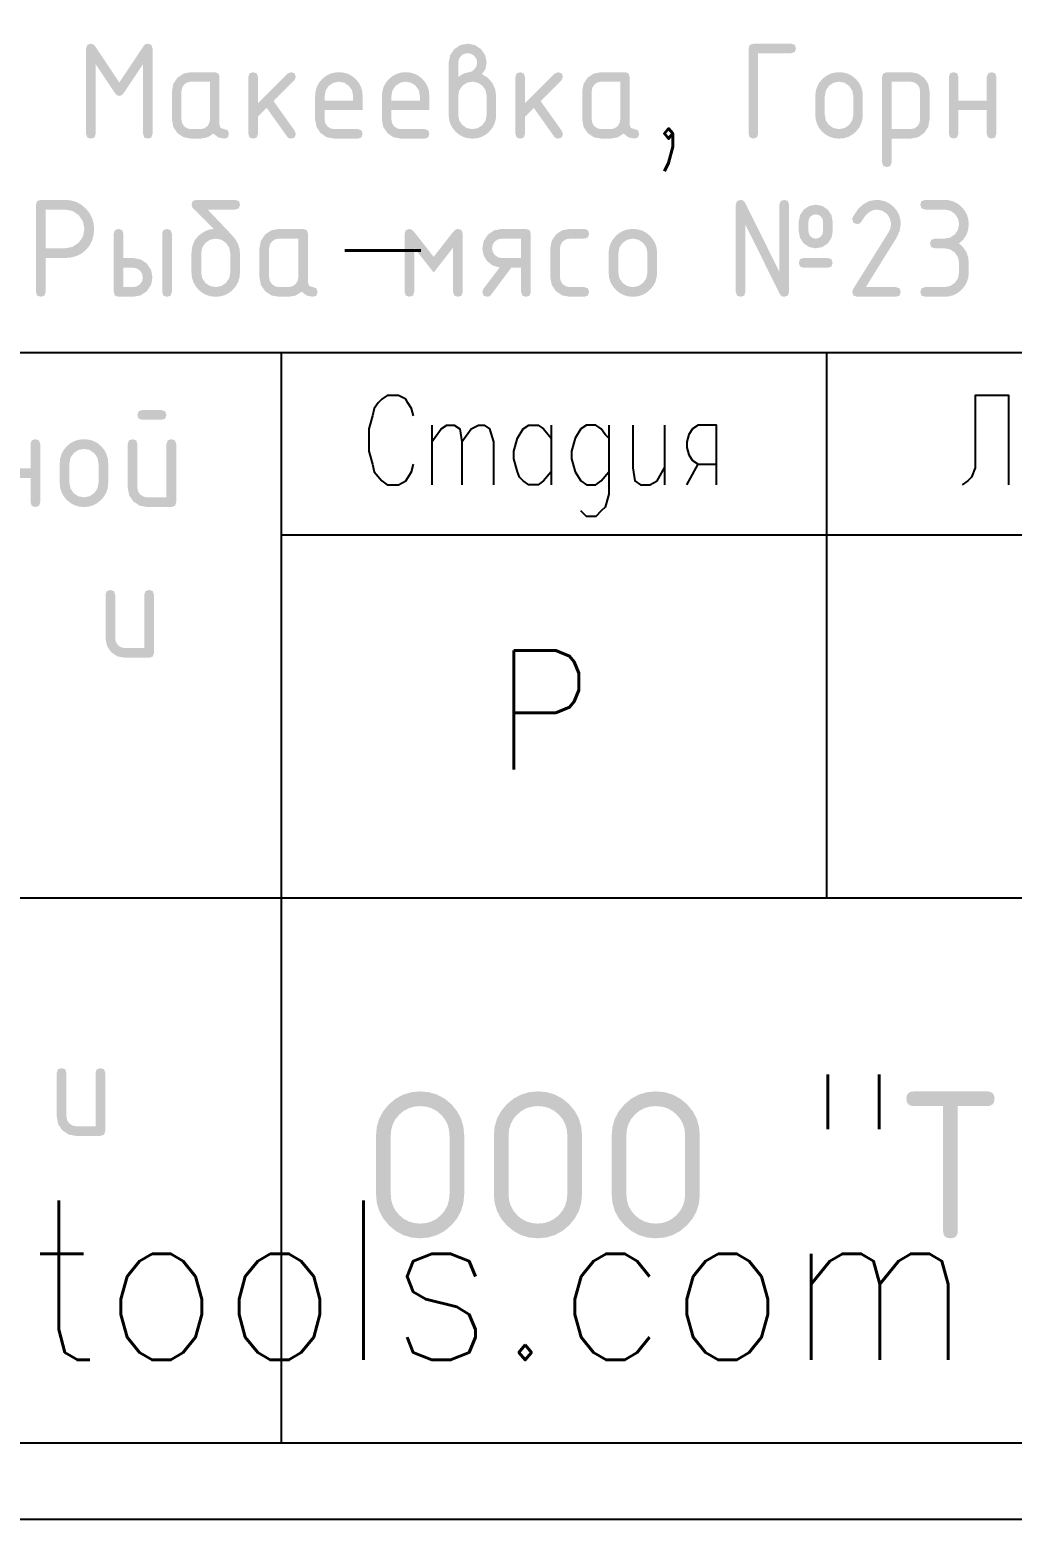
# Model space of a CAD drawing. Header units: millimetres. Extents: x 0 to 420, y 0 to 297.
# Drawn here: x 371.3 to 393.65, y 0 to 33.89 of the extents above; entities that cross this region are included whole.
import ezdxf

# ---------------------------------------------------------------- set-up
doc = ezdxf.new("R2010")
doc.units = ezdxf.units.MM
doc.layers.get('0').update_dxf_attribs({"linetype": 'CONTINUOUS'})
doc.styles.get("Standard").update_dxf_attribs({"font": 'STANDARD'})

# ---------------------------------------------------------------- blocks, each defined once
blk = doc.blocks.new('ABViewer')
at = {"color": 0, "true_color": 0x000001, "insert": (0, 0), "char_height": 0.05, "attachment_point": 1}
blk.add_mtext('ABViewer 16 trial version - www.cadsofttools.com', dxfattribs=at)

msp = doc.modelspace()

# ---------------------------------------------------------------- hatches: boundary and pattern name
at = {"true_color": 0x000007}
for points in [[(373.985031, 33.571885), (374.065922, 33.544737), (374.093069, 33.463846), (374.093069, 31.51971), (374.065922, 31.438613), (373.985031, 31.411672), (373.903933, 31.438613), (373.876993, 31.51971), (373.876993, 33.108864), (373.437123, 32.449059), (373.38965, 32.399725), (373.336802, 32.383464), (373.282989, 32.399725), (373.235378, 32.449059), (372.797162, 33.108864), (372.797162, 31.51971), (372.770015, 31.438613), (372.689124, 31.411672), (372.608026, 31.438613), (372.581086, 31.51971), (372.581086, 33.463846), (372.608026, 33.544737), (372.689124, 33.571885), (372.742109, 33.558311), (372.783933, 33.517865), (373.336802, 32.688286), (373.893529, 33.52448), (373.931632, 33.559965)], [(387.868441, 33.355808), (387.868441, 31.51971), (387.841294, 31.438613), (387.760403, 31.411672), (387.679305, 31.438613), (387.652365, 31.51971), (387.652365, 33.463846), (387.679305, 33.544737), (387.760403, 33.571885), (388.624157, 33.571885), (388.705048, 33.544737), (388.732195, 33.463846), (388.705048, 33.382749), (388.624157, 33.355808)], [(376.488766, 32.21369), (377.167863, 32.892787), (377.244482, 32.923655), (377.325373, 32.896508), (377.35252, 32.815617), (377.319999, 32.740652), (376.845402, 32.266056), (377.331574, 31.581997), (377.35252, 31.518056), (377.325373, 31.438199), (377.244482, 31.411672), (377.19315, 31.422972), (377.154634, 31.457423), (376.689959, 32.110613), (376.488766, 31.909419), (376.488766, 31.51971), (376.461619, 31.438613), (376.380728, 31.411672), (376.29963, 31.438613), (376.272689, 31.51971), (376.272689, 32.815617), (376.29963, 32.896508), (376.380728, 32.923655), (376.461619, 32.896508), (376.488766, 32.815617)], [(382.565092, 32.21369), (383.244189, 32.892787), (383.320808, 32.923655), (383.401699, 32.896508), (383.428846, 32.815617), (383.396324, 32.740652), (382.921728, 32.266056), (383.4079, 31.581997), (383.428846, 31.518056), (383.401699, 31.438199), (383.320808, 31.411672), (383.269476, 31.422972), (383.23096, 31.457423), (382.766285, 32.110613), (382.565092, 31.909419), (382.565092, 31.51971), (382.537945, 31.438613), (382.457054, 31.411672), (382.375956, 31.438613), (382.349015, 31.51971), (382.349015, 32.815617), (382.375956, 32.896508), (382.457054, 32.923655), (382.537945, 32.896508), (382.565092, 32.815617)], [(392.425686, 32.059901), (392.425686, 31.51971), (392.398538, 31.438613), (392.317647, 31.411672), (392.23655, 31.438613), (392.209609, 31.51971), (392.209609, 32.815617), (392.23655, 32.896508), (392.317647, 32.923655), (392.398538, 32.896508), (392.425686, 32.815617), (392.425686, 32.275977), (393.073364, 32.275977), (393.073364, 32.815617), (393.100304, 32.896508), (393.181402, 32.923655), (393.262293, 32.896508), (393.28944, 32.815617), (393.28944, 31.51971), (393.262293, 31.438613), (393.181402, 31.411672), (393.100304, 31.438613), (393.073364, 31.51971), (393.073364, 32.059901)], [(390.563708, 30.018582), (390.673986, 30.008462), (390.775788, 29.978136), (390.869116, 29.927657), (390.953969, 29.857075), (391.02455, 29.772231), (391.075029, 29.678964), (391.105355, 29.577325), (391.115475, 29.467366), (391.090325, 29.309443), (391.015153, 29.149866), (390.320071, 28.033655), (391.005232, 28.033655), (391.087845, 28.006026), (391.115475, 27.923412), (391.087845, 27.840592), (391.005232, 27.813169), (390.122736, 27.813169), (390.039916, 27.840592), (390.012493, 27.923412), (390.030683, 27.986802), (390.839867, 29.285465), (390.88107, 29.374762), (390.894989, 29.467366), (390.870666, 29.594352), (390.797975, 29.701082), (390.690763, 29.773773), (390.563708, 29.798095), (390.472034, 29.780741), (390.383874, 29.728711), (390.299228, 29.642058), (390.218096, 29.520834), (390.178891, 29.480664), (390.122736, 29.467366), (390.039916, 29.494789), (390.012493, 29.577609), (390.022415, 29.622809), (390.133192, 29.795804), (390.260402, 29.919501), (390.403942, 29.993794)], [(392.110416, 28.916151), (391.88993, 28.916151), (391.80711, 28.943574), (391.779687, 29.026394), (391.80711, 29.109007), (391.88993, 29.136637), (392.110416, 29.136637), (392.238574, 29.160615), (392.345234, 29.232549), (392.417443, 29.339209), (392.441697, 29.467366), (392.417374, 29.594352), (392.344683, 29.701082), (392.237471, 29.773773), (392.110416, 29.798095), (391.669444, 29.798095), (391.586624, 29.825518), (391.559201, 29.908338), (391.586624, 29.990952), (391.669444, 30.018582), (392.110416, 30.018582), (392.220694, 30.008453), (392.322496, 29.978067), (392.415824, 29.927424), (392.500677, 29.856524), (392.571258, 29.771379), (392.621737, 29.678068), (392.652063, 29.576696), (392.662183, 29.467366), (392.648351, 29.336918), (392.606923, 29.220008), (392.538004, 29.116535), (392.441697, 29.026394), (392.538004, 28.936167), (392.606923, 28.832504), (392.648351, 28.715405), (392.662183, 28.584871), (392.662183, 28.364384), (392.652054, 28.254107), (392.621668, 28.152304), (392.571026, 28.058977), (392.500125, 27.974124), (392.414971, 27.903629), (392.321601, 27.853339), (392.220065, 27.823203), (392.110416, 27.813169), (391.669444, 27.813169), (391.586624, 27.840592), (391.559201, 27.923412), (391.586624, 28.006026), (391.669444, 28.033655), (392.110416, 28.033655), (392.238574, 28.057633), (392.345234, 28.129567), (392.417443, 28.236227), (392.441697, 28.364384), (392.441697, 28.584871), (392.417374, 28.711926), (392.344683, 28.819137), (392.237471, 28.891829)], [(380.487855, 28.364384), (380.046332, 28.92938), (380.046332, 27.923412), (380.018702, 27.840592), (379.936089, 27.813169), (379.853269, 27.840592), (379.825846, 27.923412), (379.825846, 29.24688), (379.853269, 29.329494), (379.936089, 29.357123), (379.991004, 29.339484), (380.046332, 29.287119), (380.487855, 28.722123), (380.928828, 29.287119), (380.983742, 29.339484), (381.039071, 29.357123), (381.121684, 29.329494), (381.149314, 29.24688), (381.149314, 27.923412), (381.121684, 27.840592), (381.039071, 27.813169), (380.956251, 27.840592), (380.928828, 27.923412), (380.928828, 28.92938)], [(383.362666, 28.916151), (383.362666, 28.254141), (383.378858, 28.170219), (383.42771, 28.098699), (383.49923, 28.049847), (383.583152, 28.033655), (383.914433, 28.033655), (383.997046, 28.006026), (384.024676, 27.923412), (383.997046, 27.840592), (383.914433, 27.813169), (383.583152, 27.813169), (383.412138, 27.845071), (383.270062, 27.941051), (383.174082, 28.083127), (383.14218, 28.254141), (383.14218, 28.916151), (383.174082, 29.086959), (383.270062, 29.229241), (383.412138, 29.325015), (383.583152, 29.357123), (383.914433, 29.357123), (383.997046, 29.329494), (384.024676, 29.24688), (383.997046, 29.16406), (383.914433, 29.136637), (383.583152, 29.136637), (383.498334, 29.120514), (383.427158, 29.072145), (383.378789, 29.000763)], [(370.654469, 23.690792), (370.654469, 23.139576), (370.626839, 23.056756), (370.544226, 23.029333), (370.461406, 23.056756), (370.433983, 23.139576), (370.433983, 24.463044), (370.461406, 24.545658), (370.544226, 24.573287), (370.626839, 24.545658), (370.654469, 24.463044), (370.654469, 23.911829), (371.316479, 23.911829), (371.316479, 24.463044), (371.343902, 24.545658), (371.426722, 24.573287), (371.509335, 24.545658), (371.536965, 24.463044), (371.536965, 23.139576), (371.509335, 23.056756), (371.426722, 23.029333), (371.343902, 23.056756), (371.316479, 23.139576), (371.316479, 23.690792)], [(374.125243, 21.033917), (374.125243, 19.710449), (374.097613, 19.627629), (374.015, 19.600206), (373.463233, 19.600206), (373.292219, 19.632108), (373.150143, 19.728088), (373.054163, 19.870164), (373.022261, 20.041178), (373.022261, 21.033917), (373.049684, 21.116531), (373.132504, 21.14416), (373.215118, 21.116531), (373.242747, 21.033917), (373.242747, 20.041178), (373.258939, 19.957256), (373.307791, 19.885736), (373.379311, 19.836884), (373.463233, 19.820692), (373.904757, 19.820692), (373.904757, 21.033917), (373.93218, 21.116531), (374.015, 21.14416), (374.097613, 21.116531)], [(373.016433, 10.153785), (373.016433, 8.830317), (372.988803, 8.747497), (372.906189, 8.720074), (372.354423, 8.720074), (372.183408, 8.751976), (372.041333, 8.847956), (371.945352, 8.990032), (371.913451, 9.161046), (371.913451, 10.153785), (371.940874, 10.236398), (372.023694, 10.264028), (372.106307, 10.236398), (372.133937, 10.153785), (372.133937, 9.161046), (372.150129, 9.077124), (372.19898, 9.005603), (372.2705, 8.956752), (372.354423, 8.94056), (372.795946, 8.94056), (372.795946, 10.153785), (372.823369, 10.236398), (372.906189, 10.264028), (372.988803, 10.236398)], [(391.242856, 9.567207), (391.253304, 9.640278), (391.28468, 9.692471), (391.337037, 9.723787), (391.410426, 9.734225), (393.081159, 9.734225), (393.154316, 9.723787), (393.206699, 9.692471), (393.238204, 9.640278), (393.248729, 9.567207), (393.238204, 9.493818), (393.206699, 9.441461), (393.154316, 9.410085), (393.081159, 9.399638), (392.413086, 9.399638), (392.413086, 6.558674), (392.402648, 6.485604), (392.371332, 6.433411), (392.319139, 6.402095), (392.246068, 6.391656), (392.172679, 6.402095), (392.120322, 6.433411), (392.088946, 6.485604), (392.078499, 6.558674), (392.078499, 9.399638), (391.410426, 9.399638), (391.337037, 9.410085), (391.28468, 9.441461), (391.253304, 9.493818)]]:
    msp.add_hatch(color=0, dxfattribs=at).paths.add_polyline_path(points, flags=0)
h = msp.add_hatch(color=0, dxfattribs=at)
h.paths.add_polyline_path([(381.04601, 32.815617), (381.177544, 32.896508), (381.297916, 32.923655), (381.362477, 32.942397), (381.42249, 32.999172), (381.464176, 33.069038), (381.478163, 33.139732), (381.462522, 33.223654), (381.415876, 33.293521), (381.346009, 33.340167), (381.262087, 33.355808), (381.17844, 33.339823), (381.108849, 33.292418), (381.06172, 33.22269), (381.04601, 33.139732)], flags=0)
h.paths.add_polyline_path([(381.58565, 32.879558), (381.719182, 32.79853), (381.822121, 32.681121), (381.887854, 32.538907), (381.909765, 32.383464), (381.909765, 31.951863), (381.899851, 31.843015), (381.870146, 31.742952), (381.8207, 31.651571), (381.751566, 31.568768), (381.668479, 31.500039), (381.577175, 31.450946), (381.477707, 31.42149), (381.370125, 31.411672), (381.261277, 31.421499), (381.161214, 31.451015), (381.069833, 31.500271), (380.98703, 31.569319), (380.918301, 31.652424), (380.869208, 31.743848), (380.839752, 31.843644), (380.829934, 31.951863), (380.829934, 33.139732), (380.861353, 33.307301), (380.955611, 33.446759), (381.095206, 33.540534), (381.262087, 33.571885), (381.429174, 33.54019), (381.568562, 33.445656), (381.662338, 33.306337), (381.693688, 33.139732), (381.666541, 32.992695)], flags=0)
h.paths.add_polyline_path([(381.693688, 31.951863), (381.693688, 32.383464), (381.670124, 32.507832), (381.59943, 32.61277), (381.495113, 32.683739), (381.370125, 32.707579), (381.244379, 32.683739), (381.139717, 32.61277), (381.069299, 32.507832), (381.04601, 32.383464), (381.04601, 31.951863), (381.069299, 31.826117), (381.139717, 31.721455), (381.244379, 31.651037), (381.370125, 31.627748), (381.495113, 31.651382), (381.59943, 31.722557), (381.670124, 31.827081)], flags=0)
h = msp.add_hatch(color=0, dxfattribs=at)
h.paths.add_polyline_path([(375.398426, 32.707579), (374.966824, 32.707579), (374.883177, 32.691869), (374.813587, 32.64474), (374.766458, 32.574943), (374.750748, 32.491503), (374.750748, 31.843825), (374.766527, 31.761073), (374.814138, 31.691138), (374.884073, 31.643527), (374.966824, 31.627748), (375.182901, 31.627748), (375.265859, 31.643458), (375.335587, 31.690587), (375.382716, 31.760178), (375.398426, 31.843825)], flags=0)
h.paths.add_polyline_path([(375.830579, 31.51971), (375.803431, 31.438613), (375.722541, 31.411672), (375.585426, 31.440266), (375.475596, 31.526325), (375.342478, 31.440266), (375.182901, 31.411672), (374.966824, 31.411672), (374.799048, 31.442816), (374.659797, 31.536798), (374.565815, 31.676049), (374.534672, 31.843825), (374.534672, 32.491503), (374.565815, 32.659072), (374.659797, 32.79853), (374.799048, 32.892305), (374.966824, 32.923655), (375.506464, 32.923655), (375.587355, 32.896508), (375.614502, 32.815617), (375.614502, 31.735786), (375.641443, 31.654689), (375.722541, 31.627748), (375.803431, 31.600601)], flags=0)
h = msp.add_hatch(color=0, dxfattribs=at)
h.paths.add_polyline_path([(378.331962, 32.707579), (378.207181, 32.683739), (378.102656, 32.61277), (378.031481, 32.507832), (378.007847, 32.383464), (378.007847, 32.275977), (378.655525, 32.275977), (378.655525, 32.383464), (378.631685, 32.507832), (378.560716, 32.61277), (378.456054, 32.683739)], flags=0)
h.paths.add_polyline_path([(378.007847, 32.059901), (378.007847, 31.843825), (378.023626, 31.761073), (378.071237, 31.691138), (378.141173, 31.643527), (378.223924, 31.627748), (378.763564, 31.627748), (378.844454, 31.600601), (378.871602, 31.51971), (378.844454, 31.438613), (378.763564, 31.411672), (378.223924, 31.411672), (378.056148, 31.442816), (377.916897, 31.536798), (377.822915, 31.676049), (377.791771, 31.843825), (377.791771, 32.383464), (377.801598, 32.491365), (377.831114, 32.590997), (377.88037, 32.682361), (377.949419, 32.765457), (378.032523, 32.834591), (378.123947, 32.884037), (378.223743, 32.913742), (378.331962, 32.923655), (378.440887, 32.913845), (378.541079, 32.88445), (378.632486, 32.835521), (378.715057, 32.76711), (378.783468, 32.684531), (378.832397, 32.593064), (378.861792, 32.492708), (378.871602, 32.383464), (378.871602, 32.059901)], flags=0)
h = msp.add_hatch(color=0, dxfattribs=at)
h.paths.add_polyline_path([(379.851043, 32.707579), (379.726262, 32.683739), (379.621738, 32.61277), (379.550562, 32.507832), (379.526929, 32.383464), (379.526929, 32.275977), (380.174607, 32.275977), (380.174607, 32.383464), (380.150767, 32.507832), (380.079798, 32.61277), (379.975136, 32.683739)], flags=0)
h.paths.add_polyline_path([(379.526929, 32.059901), (379.526929, 31.843825), (379.542707, 31.761073), (379.590319, 31.691138), (379.660254, 31.643527), (379.743005, 31.627748), (380.282645, 31.627748), (380.363536, 31.600601), (380.390683, 31.51971), (380.363536, 31.438613), (380.282645, 31.411672), (379.743005, 31.411672), (379.575229, 31.442816), (379.435978, 31.536798), (379.341996, 31.676049), (379.310852, 31.843825), (379.310852, 32.383464), (379.32068, 32.491365), (379.350195, 32.590997), (379.399452, 32.682361), (379.4685, 32.765457), (379.551604, 32.834591), (379.643029, 32.884037), (379.742824, 32.913742), (379.851043, 32.923655), (379.959969, 32.913845), (380.060161, 32.88445), (380.151568, 32.835521), (380.234138, 32.76711), (380.302549, 32.684531), (380.351478, 32.593064), (380.380873, 32.492708), (380.390683, 32.383464), (380.390683, 32.059901)], flags=0)
h = msp.add_hatch(color=0, dxfattribs=at)
h.paths.add_polyline_path([(384.731851, 32.707579), (384.30025, 32.707579), (384.216603, 32.691869), (384.147012, 32.64474), (384.099883, 32.574943), (384.084173, 32.491503), (384.084173, 31.843825), (384.099952, 31.761073), (384.147563, 31.691138), (384.217499, 31.643527), (384.30025, 31.627748), (384.516326, 31.627748), (384.599284, 31.643458), (384.669013, 31.690587), (384.716142, 31.760178), (384.731851, 31.843825)], flags=0)
h.paths.add_polyline_path([(385.164004, 31.51971), (385.136857, 31.438613), (385.055966, 31.411672), (384.918851, 31.440266), (384.809021, 31.526325), (384.675903, 31.440266), (384.516326, 31.411672), (384.30025, 31.411672), (384.132474, 31.442816), (383.993223, 31.536798), (383.899241, 31.676049), (383.868097, 31.843825), (383.868097, 32.491503), (383.899241, 32.659072), (383.993223, 32.79853), (384.132474, 32.892305), (384.30025, 32.923655), (384.839889, 32.923655), (384.92078, 32.896508), (384.947928, 32.815617), (384.947928, 31.735786), (384.974868, 31.654689), (385.055966, 31.627748), (385.136857, 31.600601)], flags=0)
h = msp.add_hatch(color=0, dxfattribs=at)
h.paths.add_polyline_path([(389.171446, 31.951863), (389.171446, 32.383464), (389.181273, 32.491365), (389.210789, 32.590997), (389.260045, 32.682361), (389.329094, 32.765457), (389.412198, 32.834591), (389.503622, 32.884037), (389.603418, 32.913742), (389.711637, 32.923655), (389.820563, 32.913845), (389.920755, 32.88445), (390.012162, 32.835521), (390.094732, 32.76711), (390.163143, 32.684531), (390.212072, 32.593064), (390.241467, 32.492708), (390.251277, 32.383464), (390.251277, 31.951863), (390.241364, 31.843644), (390.211658, 31.743848), (390.162213, 31.652424), (390.093078, 31.569319), (390.009991, 31.500271), (389.918687, 31.451015), (389.819219, 31.421499), (389.711637, 31.411672), (389.603418, 31.421499), (389.503622, 31.451015), (389.412198, 31.500271), (389.329094, 31.569319), (389.260045, 31.652424), (389.210789, 31.743848), (389.181273, 31.843644)], flags=0)
h.paths.add_polyline_path([(390.035201, 31.951863), (390.035201, 32.383464), (390.011361, 32.507832), (389.940392, 32.61277), (389.83573, 32.683739), (389.711637, 32.707579), (389.586856, 32.683739), (389.482332, 32.61277), (389.411156, 32.507832), (389.387523, 32.383464), (389.387523, 31.951863), (389.410811, 31.826117), (389.481229, 31.721455), (389.585891, 31.651037), (389.711637, 31.627748), (389.83573, 31.651382), (389.940392, 31.722557), (390.011361, 31.827081)], flags=0)
h = msp.add_hatch(color=0, dxfattribs=at)
h.paths.add_polyline_path([(390.690528, 32.815617), (390.717468, 32.896508), (390.798566, 32.923655), (391.338757, 32.923655), (391.505844, 32.892305), (391.645233, 32.79853), (391.739008, 32.659072), (391.770358, 32.491503), (391.770358, 31.843825), (391.739008, 31.676944), (391.645233, 31.537349), (391.505844, 31.443091), (391.338757, 31.411672), (390.906604, 31.411672), (390.906604, 30.871481), (390.879457, 30.79059), (390.798566, 30.763443), (390.717468, 30.79059), (390.690528, 30.871481)], flags=0)
h.paths.add_polyline_path([(390.906604, 32.707579), (390.906604, 31.627748), (391.338757, 31.627748), (391.421715, 31.643458), (391.491444, 31.690587), (391.538572, 31.760178), (391.554282, 31.843825), (391.554282, 32.491503), (391.538641, 32.575839), (391.491995, 32.645292), (391.422611, 32.691938), (391.338757, 32.707579)], flags=0)
h = msp.add_hatch(color=0, dxfattribs=at)
h.paths.add_polyline_path([(371.54932, 30.018582), (372.101086, 30.018582), (372.233593, 30.006498), (372.355817, 29.970281), (372.467808, 29.909984), (372.569619, 29.825656), (372.653947, 29.723845), (372.714244, 29.611854), (372.750461, 29.48963), (372.762545, 29.357123), (372.750986, 29.216873), (372.71638, 29.090473), (372.65883, 28.977922), (372.578439, 28.87922), (372.479745, 28.798914), (372.367254, 28.741554), (372.241017, 28.707137), (372.101086, 28.695665), (371.659563, 28.695665), (371.659563, 27.923412), (371.631933, 27.840592), (371.54932, 27.813169), (371.4665, 27.840592), (371.439077, 27.923412), (371.439077, 29.908338), (371.4665, 29.990952)], flags=0)
h.paths.add_polyline_path([(371.659563, 29.798095), (371.659563, 28.916151), (372.101086, 28.916151), (372.271894, 28.947984), (372.414177, 29.043482), (372.50995, 29.185626), (372.542058, 29.357123), (372.50995, 29.527931), (372.414177, 29.670213), (372.271894, 29.765987), (372.101086, 29.798095)], flags=0)
h = msp.add_hatch(color=0, dxfattribs=at)
h.paths.add_polyline_path([(376.081311, 28.805908), (376.081311, 28.364384), (376.071191, 28.254107), (376.040865, 28.152304), (375.990386, 28.058977), (375.919805, 27.974124), (375.834952, 27.903629), (375.741624, 27.853339), (375.639822, 27.823203), (375.529544, 27.813169), (375.419267, 27.823203), (375.317464, 27.853339), (375.224136, 27.903629), (375.139284, 27.974124), (375.068789, 28.058977), (375.018499, 28.152304), (374.988363, 28.254107), (374.978329, 28.364384), (374.978329, 28.805908), (374.996123, 28.961041), (375.049573, 29.094056), (375.138784, 29.204953), (375.263858, 29.293733), (375.378511, 29.341138), (375.484896, 29.357123), (375.000378, 29.841641), (374.978329, 29.906685), (375.005752, 29.990538), (375.088572, 30.018582), (375.972721, 30.018582), (376.055335, 29.990952), (376.082964, 29.908338), (376.055335, 29.825518), (375.972721, 29.798095), (375.34599, 29.798095), (375.900512, 29.21491), (375.979456, 29.117982), (376.035973, 29.017437), (376.069959, 28.913378)], flags=0)
h.paths.add_polyline_path([(375.860825, 28.364384), (375.860825, 28.805908), (375.836502, 28.932481), (375.763811, 29.039623), (375.656599, 29.112315), (375.529544, 29.136637), (375.402558, 29.112315), (375.295829, 29.039623), (375.222931, 28.932481), (375.198815, 28.805908), (375.198815, 28.364384), (375.222793, 28.236227), (375.294726, 28.129567), (375.401387, 28.057633), (375.529544, 28.033655), (375.656599, 28.057771), (375.763811, 28.130669), (375.836502, 28.237398)], flags=0)
h = msp.add_hatch(color=0, dxfattribs=at)
h.paths.add_polyline_path([(387.573701, 29.953538), (388.354222, 28.381472), (388.354222, 29.908338), (388.381645, 29.990952), (388.464465, 30.018582), (388.547078, 29.990952), (388.574708, 29.908338), (388.574708, 27.923412), (388.547078, 27.840592), (388.464465, 27.813169), (388.404796, 27.826881), (388.367451, 27.868291), (387.581969, 29.45083), (387.581969, 27.923412), (387.55434, 27.840592), (387.471726, 27.813169), (387.388906, 27.840592), (387.361483, 27.923412), (387.361483, 29.908338), (387.388906, 29.990952), (387.471726, 30.018582), (387.532429, 30.002183)], flags=0)
h.paths.add_polyline_path([(389.456652, 28.474628), (388.905437, 28.474628), (388.822617, 28.502051), (388.795194, 28.584871), (388.822617, 28.667966), (388.905437, 28.695665), (389.456652, 28.695665), (389.539266, 28.667966), (389.566896, 28.584871), (389.539266, 28.502051)], flags=0)
h.paths.add_polyline_path([(389.346409, 29.302002), (389.346409, 29.522488), (389.334145, 29.585671), (389.297902, 29.639345), (389.244228, 29.675588), (389.181045, 29.687852), (389.117448, 29.675588), (389.064187, 29.639345), (389.027738, 29.585671), (389.01568, 29.522488), (389.01568, 29.302002), (389.027738, 29.237441), (389.064187, 29.184042), (389.117448, 29.14835), (389.181045, 29.136637), (389.244228, 29.148695), (389.297902, 29.185144), (389.334145, 29.238405)], flags=0)
h.paths.add_polyline_path([(389.566896, 29.302002), (389.538508, 29.153311), (389.453896, 29.028599), (389.32946, 28.944263), (389.181045, 28.916151), (389.032354, 28.944263), (388.907642, 29.028599), (388.823306, 29.153311), (388.795194, 29.302002), (388.795194, 29.522488), (388.823306, 29.670903), (388.907642, 29.795339), (389.032354, 29.879951), (389.181045, 29.908338), (389.32946, 29.879951), (389.453896, 29.795339), (389.538508, 29.670903), (389.566896, 29.522488)], flags=0)
h = msp.add_hatch(color=0, dxfattribs=at)
h.paths.add_polyline_path([(374.091198, 28.254141), (374.05909, 28.083127), (373.963317, 27.941051), (373.820758, 27.845071), (373.649675, 27.813169), (373.318946, 27.813169), (373.236126, 27.840592), (373.208703, 27.923412), (373.208703, 29.24688), (373.236126, 29.329494), (373.318946, 29.357123), (373.401559, 29.329494), (373.429189, 29.24688), (373.429189, 28.695665), (373.649675, 28.695665), (373.820758, 28.663557), (373.963317, 28.567783), (374.05909, 28.425225)], flags=0)
h.paths.add_polyline_path([(373.870712, 28.254141), (373.854658, 28.340131), (373.806771, 28.411238), (373.735665, 28.458642), (373.649675, 28.474628), (373.429189, 28.474628), (373.429189, 28.033655), (373.649675, 28.033655), (373.734769, 28.049778), (373.80622, 28.098148), (373.854589, 28.169323)], flags=0)
h.paths.add_polyline_path([(374.311685, 29.24688), (374.339108, 29.329494), (374.421928, 29.357123), (374.504541, 29.329494), (374.532171, 29.24688), (374.532171, 27.923412), (374.504541, 27.840592), (374.421928, 27.813169), (374.339108, 27.840592), (374.311685, 27.923412)], flags=0)
h = msp.add_hatch(color=0, dxfattribs=at)
h.paths.add_polyline_path([(377.407533, 29.136637), (376.966009, 29.136637), (376.881191, 29.120514), (376.810015, 29.072145), (376.761646, 29.000763), (376.745523, 28.916151), (376.745523, 28.254141), (376.761715, 28.170219), (376.810567, 28.098699), (376.882087, 28.049847), (376.966009, 28.033655), (377.187047, 28.033655), (377.271658, 28.049778), (377.34304, 28.098148), (377.39141, 28.169323), (377.407533, 28.254141)], flags=0)
h.paths.add_polyline_path([(377.848505, 27.923412), (377.820875, 27.840592), (377.738262, 27.813169), (377.598184, 27.842246), (377.485805, 27.930027), (377.350068, 27.842246), (377.187047, 27.813169), (376.966009, 27.813169), (376.794995, 27.845071), (376.652919, 27.941051), (376.556939, 28.083127), (376.525037, 28.254141), (376.525037, 28.916151), (376.556939, 29.086959), (376.652919, 29.229241), (376.794995, 29.325015), (376.966009, 29.357123), (377.517776, 29.357123), (377.600389, 29.329494), (377.628019, 29.24688), (377.628019, 28.143898), (377.655442, 28.061078), (377.738262, 28.033655), (377.820875, 28.006026)], flags=0)
h = msp.add_hatch(color=0, dxfattribs=at)
h.paths.add_polyline_path([(381.987937, 28.477935), (381.832219, 28.523824), (381.706266, 28.621802), (381.623171, 28.756988), (381.595472, 28.916151), (381.627374, 29.086959), (381.723354, 29.229241), (381.86543, 29.325015), (382.036444, 29.357123), (382.588211, 29.357123), (382.670824, 29.329494), (382.698454, 29.24688), (382.698454, 27.923412), (382.670824, 27.840592), (382.588211, 27.813169), (382.505391, 27.840592), (382.477968, 27.923412), (382.477968, 28.474628), (382.253623, 28.474628), (381.794461, 27.858369), (381.755256, 27.8244), (381.705715, 27.813169), (381.622895, 27.840592), (381.595472, 27.923412), (381.617521, 27.990109)], flags=0)
h.paths.add_polyline_path([(381.815958, 28.916151), (381.83215, 28.831815), (381.881002, 28.760708), (381.952522, 28.711857), (382.036444, 28.695665), (382.477968, 28.695665), (382.477968, 29.136637), (382.036444, 29.136637), (381.951626, 29.120514), (381.88045, 29.072145), (381.832081, 29.000763)], flags=0)
h = msp.add_hatch(color=0, dxfattribs=at)
h.paths.add_polyline_path([(384.4694, 28.364384), (384.4694, 28.805908), (384.479434, 28.915867), (384.509569, 29.017506), (384.559859, 29.110773), (384.630355, 29.195617), (384.715207, 29.266199), (384.808535, 29.316678), (384.910337, 29.347003), (385.020615, 29.357123), (385.132236, 29.347107), (385.234762, 29.317091), (385.328193, 29.267129), (385.412529, 29.197271), (385.482387, 29.112943), (385.532349, 29.019573), (385.562365, 28.91721), (385.572381, 28.805908), (385.572381, 28.364384), (385.562261, 28.254107), (385.531936, 28.152304), (385.481457, 28.058977), (385.410875, 27.974124), (385.326023, 27.903629), (385.232695, 27.853339), (385.130892, 27.823203), (385.020615, 27.813169), (384.910337, 27.823203), (384.808535, 27.853339), (384.715207, 27.903629), (384.630355, 27.974124), (384.559859, 28.058977), (384.509569, 28.152304), (384.479434, 28.254107)], flags=0)
h.paths.add_polyline_path([(385.351895, 28.364384), (385.351895, 28.805908), (385.327573, 28.932481), (385.254881, 29.039623), (385.14767, 29.112315), (385.020615, 29.136637), (384.893629, 29.112315), (384.7869, 29.039623), (384.714001, 28.932481), (384.689886, 28.805908), (384.689886, 28.364384), (384.713864, 28.236227), (384.785797, 28.129567), (384.892457, 28.057633), (385.020615, 28.033655), (385.14767, 28.057771), (385.254881, 28.130669), (385.327573, 28.237398)], flags=0)
h = msp.add_hatch(color=0, dxfattribs=at)
h.paths.add_polyline_path([(374.630381, 24.463044), (374.630381, 23.139576), (374.602751, 23.056756), (374.520138, 23.029333), (373.968371, 23.029333), (373.797357, 23.061235), (373.655281, 23.157215), (373.559301, 23.299291), (373.527399, 23.470305), (373.527399, 24.463044), (373.554822, 24.545658), (373.637642, 24.573287), (373.720256, 24.545658), (373.747885, 24.463044), (373.747885, 23.470305), (373.764077, 23.386383), (373.812929, 23.314863), (373.884449, 23.266011), (373.968371, 23.249819), (374.409895, 23.249819), (374.409895, 24.463044), (374.437318, 24.545658), (374.520138, 24.573287), (374.602751, 24.545658)], flags=0)
h.paths.add_polyline_path([(374.297998, 25.014259), (373.858128, 25.014259), (373.775308, 25.041682), (373.747885, 25.124503), (373.775308, 25.207116), (373.858128, 25.234746), (374.297998, 25.234746), (374.380612, 25.207116), (374.408241, 25.124503), (374.380612, 25.041682)], flags=0)
h = msp.add_hatch(color=0, dxfattribs=at)
h.paths.add_polyline_path([(371.980691, 23.580549), (371.980691, 24.022072), (371.990725, 24.132031), (372.020861, 24.23367), (372.071151, 24.326937), (372.141646, 24.411781), (372.226499, 24.482363), (372.319826, 24.532842), (372.421629, 24.563167), (372.531906, 24.573287), (372.643527, 24.563271), (372.746053, 24.533255), (372.839484, 24.483293), (372.92382, 24.413435), (372.993678, 24.329107), (373.043641, 24.235737), (373.073656, 24.133374), (373.083673, 24.022072), (373.083673, 23.580549), (373.073553, 23.470271), (373.043227, 23.368468), (372.992748, 23.275141), (372.922167, 23.190288), (372.837314, 23.119793), (372.743986, 23.069503), (372.642184, 23.039367), (372.531906, 23.029333), (372.421629, 23.039367), (372.319826, 23.069503), (372.226499, 23.119793), (372.141646, 23.190288), (372.071151, 23.275141), (372.020861, 23.368468), (371.990725, 23.470271)], flags=0)
h.paths.add_polyline_path([(372.863187, 23.580549), (372.863187, 24.022072), (372.838864, 24.148645), (372.766173, 24.255787), (372.658961, 24.328479), (372.531906, 24.352801), (372.40492, 24.328479), (372.298191, 24.255787), (372.225293, 24.148645), (372.201177, 24.022072), (372.201177, 23.580549), (372.225155, 23.452391), (372.297089, 23.345731), (372.403749, 23.273797), (372.531906, 23.249819), (372.658961, 23.273935), (372.766173, 23.346833), (372.838864, 23.453562)], flags=0)
h = msp.add_hatch(color=0, dxfattribs=at)
h.paths.add_polyline_path([(380.84865, 7.394317), (380.84865, 8.731565), (380.836471, 8.866647), (380.800005, 8.990774), (380.739354, 9.103945), (380.654622, 9.206161), (380.552415, 9.290807), (380.439303, 9.351269), (380.31534, 9.387545), (380.180577, 9.399638), (380.045408, 9.387545), (379.921092, 9.351269), (379.807731, 9.290807), (379.705429, 9.206161), (379.620783, 9.103945), (379.560322, 8.990774), (379.524045, 8.866647), (379.511953, 8.731565), (379.511953, 7.394317), (379.524045, 7.259148), (379.560322, 7.134832), (379.620783, 7.021471), (379.705429, 6.919169), (379.807731, 6.834523), (379.921092, 6.774062), (380.045408, 6.737785), (380.180577, 6.725692), (380.31534, 6.737785), (380.439303, 6.774062), (380.552415, 6.834523), (380.654622, 6.919169), (380.739354, 7.021471), (380.800005, 7.134832), (380.836471, 7.259148)], flags=0)
h.paths.add_polyline_path([(381.183237, 7.394317), (381.164849, 7.194337), (381.109719, 7.009499), (381.017899, 6.839854), (380.88944, 6.685454), (380.734806, 6.556762), (380.565187, 6.464968), (380.380478, 6.409967), (380.180577, 6.391656), (379.980279, 6.409967), (379.795277, 6.464968), (379.625572, 6.556762), (379.471163, 6.685454), (379.342471, 6.839854), (379.250677, 7.009499), (379.195676, 7.194337), (379.177365, 7.394317), (379.177365, 8.731565), (379.195676, 8.931466), (379.250677, 9.116175), (379.342471, 9.285795), (379.471163, 9.440428), (379.625572, 9.568887), (379.795277, 9.660707), (379.980279, 9.715837), (380.180577, 9.734225), (380.381271, 9.715932), (380.566565, 9.661052), (380.736357, 9.569584), (380.890542, 9.44153), (381.018596, 9.287422), (381.110064, 9.11776), (381.164944, 8.932491), (381.183237, 8.731565)], flags=0)
h = msp.add_hatch(color=0, dxfattribs=at)
h.paths.add_polyline_path([(383.528908, 7.394317), (383.528908, 8.731565), (383.51673, 8.866647), (383.480264, 8.990774), (383.419613, 9.103945), (383.334881, 9.206161), (383.232673, 9.290807), (383.119562, 9.351269), (382.995599, 9.387545), (382.860836, 9.399638), (382.725667, 9.387545), (382.601351, 9.351269), (382.48799, 9.290807), (382.385688, 9.206161), (382.301042, 9.103945), (382.240581, 8.990774), (382.204304, 8.866647), (382.192211, 8.731565), (382.192211, 7.394317), (382.204304, 7.259148), (382.240581, 7.134832), (382.301042, 7.021471), (382.385688, 6.919169), (382.48799, 6.834523), (382.601351, 6.774062), (382.725667, 6.737785), (382.860836, 6.725692), (382.995599, 6.737785), (383.119562, 6.774062), (383.232673, 6.834523), (383.334881, 6.919169), (383.419613, 7.021471), (383.480264, 7.134832), (383.51673, 7.259148)], flags=0)
h.paths.add_polyline_path([(383.863496, 7.394317), (383.845108, 7.194337), (383.789978, 7.009499), (383.698157, 6.839854), (383.569698, 6.685454), (383.415065, 6.556762), (383.245446, 6.464968), (383.060737, 6.409967), (382.860836, 6.391656), (382.660538, 6.409967), (382.475536, 6.464968), (382.305831, 6.556762), (382.151421, 6.685454), (382.02273, 6.839854), (381.930935, 7.009499), (381.875934, 7.194337), (381.857624, 7.394317), (381.857624, 8.731565), (381.875934, 8.931466), (381.930935, 9.116175), (382.02273, 9.285795), (382.151421, 9.440428), (382.305831, 9.568887), (382.475536, 9.660707), (382.660538, 9.715837), (382.860836, 9.734225), (383.06153, 9.715932), (383.246824, 9.661052), (383.416616, 9.569584), (383.570801, 9.44153), (383.698855, 9.287422), (383.790322, 9.11776), (383.845203, 8.932491), (383.863496, 8.731565)], flags=0)
h = msp.add_hatch(color=0, dxfattribs=at)
h.paths.add_polyline_path([(386.209167, 7.394317), (386.209167, 8.731565), (386.196989, 8.866647), (386.160523, 8.990774), (386.099872, 9.103945), (386.015139, 9.206161), (385.912932, 9.290807), (385.799821, 9.351269), (385.675858, 9.387545), (385.541094, 9.399638), (385.405926, 9.387545), (385.28161, 9.351269), (385.168249, 9.290807), (385.065947, 9.206161), (384.981301, 9.103945), (384.920839, 8.990774), (384.884562, 8.866647), (384.87247, 8.731565), (384.87247, 7.394317), (384.884562, 7.259148), (384.920839, 7.134832), (384.981301, 7.021471), (385.065947, 6.919169), (385.168249, 6.834523), (385.28161, 6.774062), (385.405926, 6.737785), (385.541094, 6.725692), (385.675858, 6.737785), (385.799821, 6.774062), (385.912932, 6.834523), (386.015139, 6.919169), (386.099872, 7.021471), (386.160523, 7.134832), (386.196989, 7.259148)], flags=0)
h.paths.add_polyline_path([(386.543755, 7.394317), (386.525367, 7.194337), (386.470237, 7.009499), (386.378416, 6.839854), (386.249957, 6.685454), (386.095324, 6.556762), (385.925705, 6.464968), (385.740996, 6.409967), (385.541094, 6.391656), (385.340796, 6.409967), (385.155795, 6.464968), (384.986089, 6.556762), (384.83168, 6.685454), (384.702989, 6.839854), (384.611194, 7.009499), (384.556193, 7.194337), (384.537883, 7.394317), (384.537883, 8.731565), (384.556193, 8.931466), (384.611194, 9.116175), (384.702989, 9.285795), (384.83168, 9.440428), (384.986089, 9.568887), (385.155795, 9.660707), (385.340796, 9.715837), (385.541094, 9.734225), (385.741788, 9.715932), (385.927083, 9.661052), (386.096874, 9.569584), (386.25106, 9.44153), (386.379114, 9.287422), (386.470581, 9.11776), (386.525461, 8.932491), (386.543755, 8.731565)], flags=0)

# ---------------------------------------------------------------- linework, layer by layer
at = {"color": 0, "true_color": 0x000007}
for points in [[(0.211668, 0), (420.073667, 0), (420.073667, 296.925999), (0.211668, 296.925999)], [(7.239002, 1.735667), (418.338, 1.735667), (418.338, 295.190332), (7.239002, 295.190332)]]:
    msp.add_lwpolyline(points, close=True, dxfattribs=at)
for points in [[(265.472334, 26.543), (418.338, 26.543)], [(377.020667, 26.543), (377.020667, 1.735667)], [(389.424333, 26.543), (389.424333, 14.139333)], [(380.026333, 25.103667), (379.984, 25.273), (379.899333, 25.4), (379.857, 25.484667), (379.687667, 25.569333), (379.433667, 25.569333), (379.306667, 25.484667), (379.222, 25.4), (379.137333, 25.273), (379.095, 25.103667), (379.010333, 24.807333), (379.010333, 24.299333), (379.095, 24.003), (379.137333, 23.833667), (379.306667, 23.622), (379.433667, 23.537333), (379.687667, 23.537333), (379.857, 23.622), (379.984, 23.833667), (380.026333, 24.003)], [(393.573, 23.537333), (393.573, 25.569333), (392.811, 25.569333), (392.811, 23.918333), (392.726333, 23.706667), (392.641667, 23.622), (392.514667, 23.537333)], [(380.449667, 24.892), (380.449667, 23.537333)], [(380.449667, 24.511), (380.661333, 24.807333), (380.788333, 24.892), (380.957667, 24.892), (381.084667, 24.807333), (381.127, 24.511), (381.127, 23.537333)], [(381.127, 24.511), (381.338667, 24.807333), (381.508, 24.892), (381.635, 24.892), (381.762, 24.807333), (381.846667, 24.511), (381.846667, 23.537333)], [(383.159, 23.833667), (382.989667, 23.622), (382.862667, 23.537333), (382.651, 23.537333), (382.524, 23.622), (382.439333, 23.706667), (382.397, 23.833667), (382.312333, 24.13), (382.312333, 24.299333), (382.397, 24.595667), (382.524, 24.807333), (382.651, 24.892), (382.862667, 24.892), (382.989667, 24.807333), (383.159, 24.595667)], [(383.159, 24.892), (383.159, 23.537333)], [(384.471333, 24.595667), (384.386667, 24.680333), (384.302, 24.807333), (384.175, 24.892), (383.963333, 24.892), (383.836333, 24.807333), (383.709333, 24.595667), (383.624667, 24.299333), (383.624667, 24.13), (383.709333, 23.833667), (383.836333, 23.622), (383.963333, 23.537333), (384.175, 23.537333), (384.302, 23.622), (384.471333, 23.833667)], [(384.471333, 24.892), (384.471333, 23.325667), (384.386667, 23.029333), (384.302, 22.944667), (384.175, 22.817667), (383.963333, 22.817667), (383.836333, 22.944667)], [(385.021667, 24.892), (385.021667, 23.918333), (385.064, 23.622), (385.191, 23.537333), (385.402667, 23.537333), (385.572, 23.622), (385.741333, 23.918333)], [(385.741333, 24.892), (385.741333, 23.537333)], [(386.926667, 23.537333), (386.926667, 24.892), (386.503333, 24.892), (386.376333, 24.807333), (386.291667, 24.680333), (386.249333, 24.511), (386.249333, 24.384), (386.291667, 24.214667), (386.376333, 24.087667), (386.503333, 24.003), (386.926667, 24.003)], [(386.249333, 23.537333), (386.503333, 24.003)], [(377.020667, 22.394333), (418.338, 22.394333)], [(319.193334, 14.139333), (418.338, 14.139333)], [(265.472334, 1.735667), (418.338, 1.735667)]]:
    msp.add_lwpolyline(points, dxfattribs=at)

# ---------------------------------------------------------------- block references
at = {"color": 0, "true_color": 0x000000, "xscale": 72.47926, "yscale": 72.47926}
msp.add_blockref('ABViewer', (280.119667, 7.247926), dxfattribs=at)

# ---------------------------------------------------------------- texts
at = {"color": 0, "true_color": 0x000007, "attachment_point": 1}
for s, insert, char_height, width in [(', ', (385.36187, 33.829546), 2.417872, 0.13432622), ('-', (378.081315, 30.275013), 2.461844, 1.09415293), ('P', (381.889007, 19.768977), 2.70864, 1.50479996), ('"', (388.876729, 10.120336), 3.728685, 1.24289501)]:
    msp.add_mtext(s, dxfattribs=dict(at, insert=insert, char_height=char_height, width=width))

doc.saveas('drawing.dxf')
